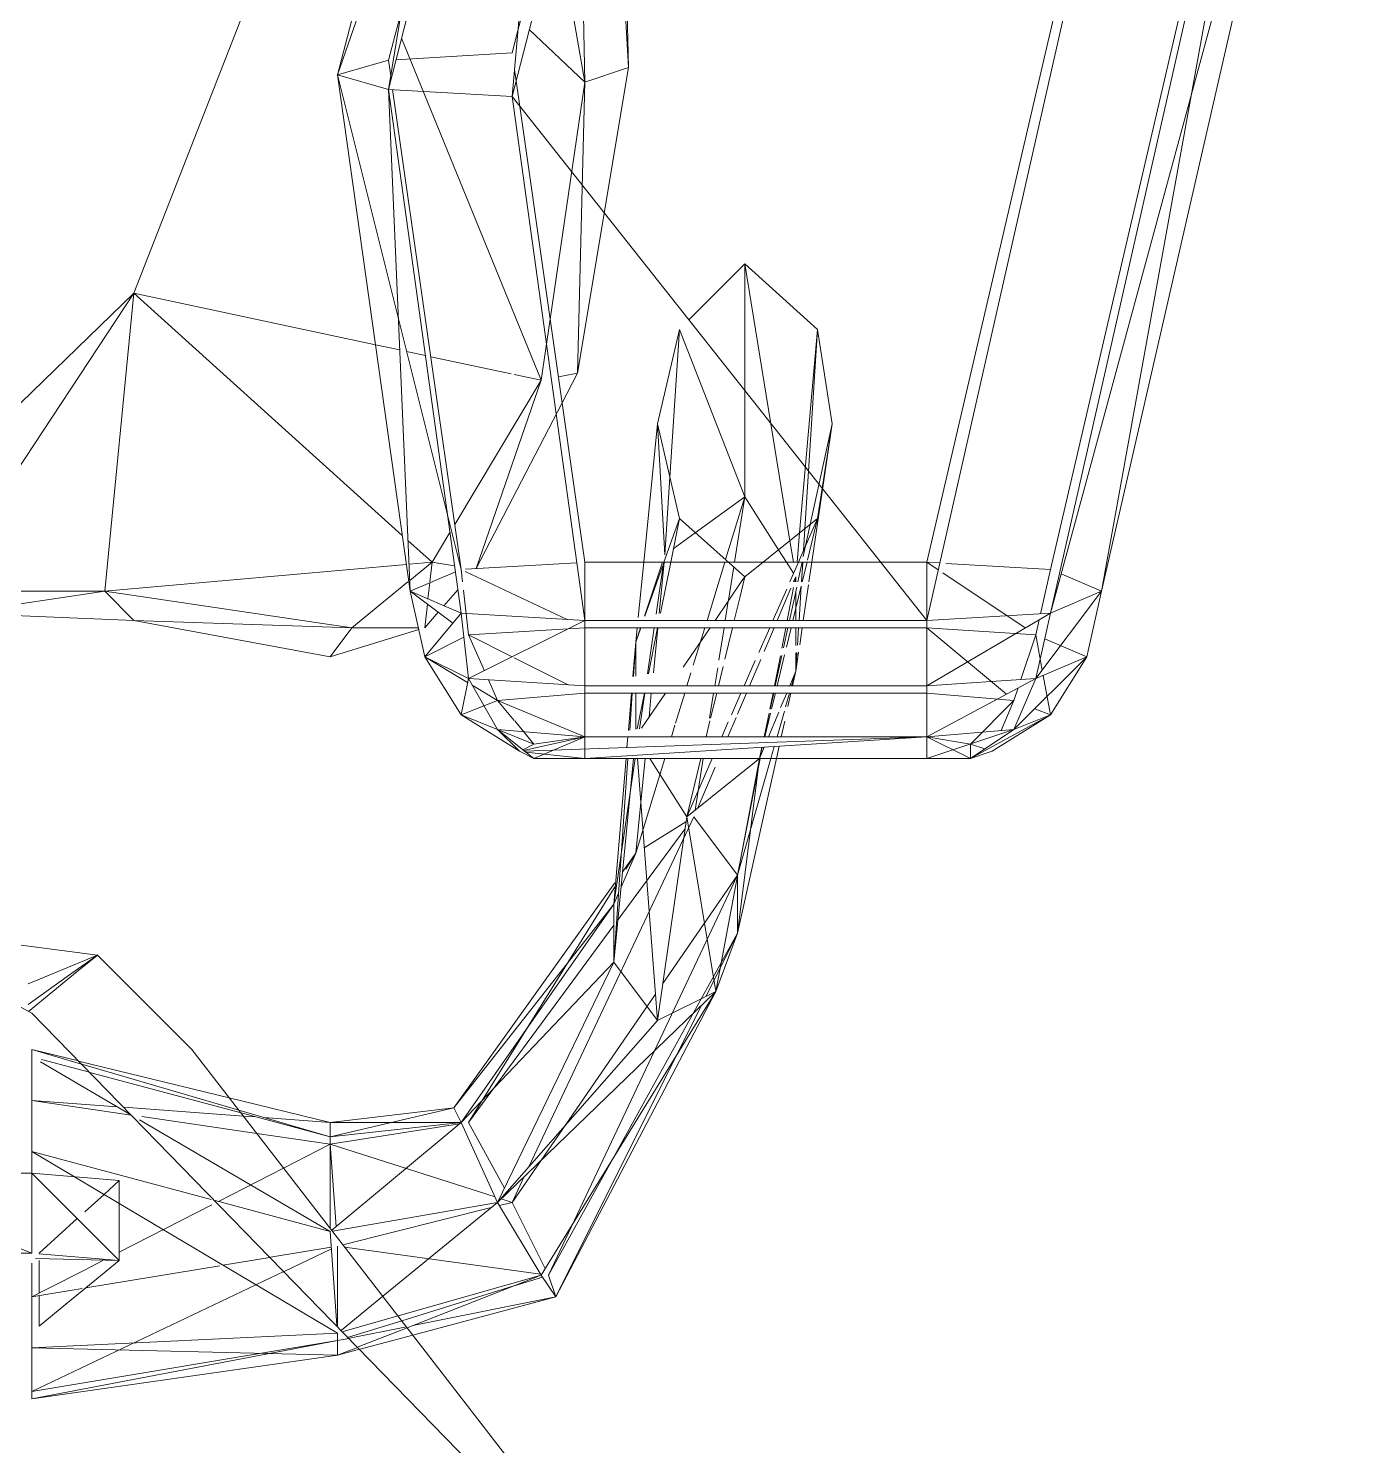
# Model space of a CAD drawing. Header units: millimetres. Extents: x -21051 to 202668, y -15646 to 13691.
# Drawn here: x -10433 to -10288.9, y -8531.9 to -8377.2 of the extents above; entities that cross this region are included whole.
import ezdxf

# ---------------------------------------------------------------- set-up
doc = ezdxf.new("R2010")
doc.units = ezdxf.units.MM
doc.layers.add('G-IMPT', color=8, linetype='Continuous', lineweight=5)
doc.layers.add('I-FURN', color=30, linetype='Continuous', lineweight=5)
doc.layers.get('0').off()
doc.layers.get('I-FURN').off()

# ---------------------------------------------------------------- blocks, each defined once
blk = doc.blocks.new('Aeron_Work_Chair_3485 - Aeron Work Chair_dwg-857507-00_Ground floor')
at = {"layer": 'G-IMPT'}
for p, q in [((-95.25, 305.59), (24.61, 338.14)), ((24.61, 338.14), (-92.87, 311.15)), ((23.81, 332.58), (-95.25, 305.59)), ((-92.87, 311.15), (25.05, 332.52)), ((25.12, 332.52), (-90.49, 305.59)), ((23.02, 319.09), (-96.04, 292.1)), ((23.62, 318.49), (-89.69, 292.1)), ((-92.87, 311.15), (-102.39, 304.01)), ((-92.87, 311.15), (-100.01, 309.56)), ((-95.25, 305.59), (-92.87, 311.15)), ((-92.87, 311.15), (-90.98, 306.75)), ((-107.95, 301.62), (-100.01, 309.56)), ((-100.01, 309.56), (-106.36, 305.59)), ((-102.39, 304.01), (-100.01, 309.56)), ((-100.01, 309.56), (-98.05, 304.97)), ((-111.13, 296.86), (-106.36, 305.59)), ((-106.36, 305.59), (-110.33, 299.24)), ((-107.95, 301.62), (-106.36, 305.59)), ((-106.36, 305.59), (-105.68, 303.89)), ((-106.36, 305.59), (-102.05, 304.81)), ((-95.25, 305.59), (-103.19, 292.1)), ((-95.25, 305.59), (-102.39, 304.01)), ((-101.46, 304.7), (-97.63, 304.01)), ((-96.04, 292.1), (-95.25, 305.59)), ((-90.49, 305.59), (-95.31, 304.52)), ((-90.49, 305.59), (-89.82, 294.2)), ((-108.74, 292.1), (-102.39, 304.01)), ((-102.39, 304.01), (-107.95, 301.62)), ((-103.19, 292.1), (-102.39, 304.01)), ((-97.63, 304.01), (-102.5, 302.38)), ((-95.97, 304.38), (-97.63, 304.01)), ((-96.84, 292.1), (-97.63, 304.01)), ((-107.95, 301.62), (-111.13, 292.1)), ((-107.95, 301.62), (-111.13, 296.86)), ((-104.78, 301.62), (-109.54, 296.86)), ((-108.74, 292.1), (-107.95, 301.62)), ((-104.78, 301.62), (-108.07, 300.21)), ((-103.42, 302.08), (-104.78, 301.62)), ((-103.98, 292.1), (-104.78, 301.62)), ((-90.86, 293.85), (-96.86, 302.85)), ((-96.84, 292.1), (-104.1, 300.81)), ((-111.13, 296.86), (-110.33, 299.24)), ((-110.07, 298.45), (-109.54, 296.86)), ((-111.13, 254.79), (-111.13, 296.86)), ((-111.13, 292.1), (-111.13, 296.86)), ((-111.13, 296.86), (-109.54, 296.86)), ((-108.74, 292.1), (-111.13, 296.86)), ((-108.74, 292.1), (-109.54, 296.86)), ((-89.69, 292.1), (-90.53, 293.35)), ((-89.78, 293.52), (-89.69, 292.1)), ((-111.13, 254.79), (-111.13, 292.1)), ((-111.13, 254.79), (-108.74, 292.1)), ((-108.74, 292.1), (-111.13, 292.1)), ((-108.74, 292.1), (-110.31, 248.22)), ((-103.98, 292.1), (-108.74, 292.1)), ((-108.74, 254.79), (-108.74, 292.1)), ((-108.74, 292.1), (-103.19, 292.1)), ((-108.74, 292.1), (-108.74, 254.79)), ((-103.98, 292.1), (-103.98, 254.79)), ((-103.19, 292.1), (-96.84, 292.1)), ((-96.04, 292.1), (-103.19, 292.1)), ((-103.19, 292.1), (-103.19, 254.79)), ((-96.84, 254.79), (-96.84, 292.1)), ((-89.69, 292.1), (-96.04, 292.1)), ((-38.89, 246.86), (-96.04, 292.1)), ((-96.04, 292.1), (-96.04, 254.79)), ((-89.69, 292.1), (-89.69, 275.76)), ((-74.61, 281.78), (-89.69, 279.56)), ((-74.61, 281.78), (-89.09, 278.63)), ((-74.61, 281.78), (-84.93, 280.19)), ((-74.61, 281.78), (-64.29, 280.19)), ((-84.93, 280.19), (-91.28, 272.26)), ((-84.93, 280.19), (-89.69, 278.1)), ((-89.47, 279.09), (-84.93, 280.19)), ((-64.29, 280.19), (-86.5, 278.23)), ((-86.04, 278.81), (-64.29, 280.19)), ((-64.29, 280.19), (-57.15, 272.26)), ((-96.84, 278.51), (-98.7, 278.24)), ((-92.16, 279.2), (-96.04, 278.63)), ((-96.04, 278.17), (-92.32, 278.41)), ((-96.04, 277.5), (-92.32, 278.4)), ((-89.69, 279.56), (-91.85, 279.25)), ((-91.85, 278.52), (-89.69, 279.04)), ((-91.85, 278.44), (-89.69, 278.57)), ((-89.69, 278.5), (-91.85, 278.03)), ((-88.44, 278.65), (-86.04, 278.81)), ((-103.98, 276.82), (-105.56, 276.16)), ((-103.98, 277.13), (-105.48, 276.7)), ((-103.98, 277.28), (-105.44, 276.96)), ((-101.6, 277.81), (-103.19, 277.46)), ((-101.6, 277.81), (-103.19, 277.36)), ((-101.6, 277.81), (-103.19, 277.15)), ((-99.51, 278.12), (-101.6, 277.81)), ((-101.6, 277.81), (-99.55, 277.94)), ((-101.6, 277.81), (-99.57, 277.81)), ((-96.84, 276.95), (-99.04, 276.47)), ((-98.98, 276.79), (-96.84, 277.31)), ((-98.78, 277.81), (-96.84, 277.81)), ((-98.74, 277.99), (-96.84, 278.12)), ((-92.41, 277.91), (-96.04, 277.12)), ((-96.04, 277.81), (-94.75, 277.81)), ((-92.47, 277.58), (-96.04, 276.88)), ((-92.53, 277.28), (-96.04, 275.79)), ((-92.62, 276.82), (-96.04, 275.32)), ((-94.75, 277.81), (-92.87, 277.81)), ((-89.69, 278.1), (-91.85, 277.16)), ((-91.28, 277.81), (-91.85, 277.57)), ((-91.28, 277.81), (-91.85, 277.7)), ((-91.85, 277.81), (-91.28, 277.81)), ((-90.9, 277.57), (-89.69, 276.8)), ((-86.5, 278.23), (-89.69, 277.95)), ((-89.69, 277.55), (-87.35, 277.17)), ((-87.35, 277.17), (-57.15, 272.26)), ((-111.13, 275.7), (-130.18, 271.46)), ((-109.77, 276), (-111.13, 275.7)), ((-109.81, 275.47), (-111.13, 275.09)), ((-107.03, 276.61), (-108.74, 276.22)), ((-105.96, 276.57), (-108.74, 275.77)), ((-106.04, 275.96), (-108.74, 274.84)), ((-103.98, 275.33), (-105.74, 274.99)), ((-103.98, 275.4), (-105.73, 275.02)), ((-105.71, 275.16), (-103.98, 275.58)), ((-103.19, 275.77), (-99.81, 276.59)), ((-99.86, 276.29), (-103.19, 275.57)), ((-99.9, 276.13), (-103.19, 275.49)), ((-96.84, 275.46), (-99.44, 274.35)), ((-96.84, 276.73), (-99.07, 276.29)), ((-89.69, 276.8), (-88.34, 275.94)), ((-89.69, 275.76), (-89.69, 274.24)), ((-88.34, 275.94), (-82.55, 272.26)), ((-111.13, 273.84), (-136.52, 269.08)), ((-111.13, 273.84), (-130.18, 271.46)), ((-111.13, 275.09), (-123.83, 271.46)), ((-111.13, 273.94), (-123.83, 271.46)), ((-111.13, 273.84), (-117.47, 265.91)), ((-109.88, 274.36), (-111.13, 273.84)), ((-111.13, 273.84), (-109.89, 274.14)), ((-109.89, 274.11), (-111.13, 273.84)), ((-108.74, 274.42), (-106.16, 275.05)), ((-106.17, 274.92), (-108.74, 274.36)), ((-106.78, 274.79), (-108.74, 274.41)), ((-100.31, 273.98), (-103.19, 272.76)), ((-96.84, 274.97), (-99.55, 273.77)), ((-89.69, 274.24), (-89.69, 270.47)), ((-103.98, 272.42), (-106.26, 271.46)), ((-100.42, 273.39), (-103.19, 272.18)), ((-93.6, 271.69), (-91.28, 272.26)), ((-91.85, 271.87), (-91.28, 272.26)), ((-84.93, 265.11), (-91.28, 272.26)), ((-82.55, 272.26), (-89.69, 271.12)), ((-82.55, 272.26), (-89.41, 270.16)), ((-86.48, 266.85), (-82.55, 272.26)), ((-82.55, 272.26), (-57.15, 272.26)), ((-64.29, 265.11), (-82.55, 272.26)), ((-63.26, 266.15), (-57.15, 272.26)), ((-123.83, 271.46), (-167.48, 250.83)), ((-130.18, 271.46), (-167.48, 250.83)), ((-130.18, 271.46), (-137.05, 268.02)), ((-130.18, 271.46), (-136.52, 269.08)), ((-123.83, 271.46), (-135.66, 263.31)), ((-130.18, 271.46), (-123.83, 271.46)), ((-123.83, 271.46), (-117.47, 266.7)), ((-106.64, 271.3), (-108.74, 270.4)), ((-103.98, 271.83), (-106.36, 270.79)), ((-100.26, 270.08), (-96.84, 270.91)), ((-96.04, 269.01), (-91.85, 271.87)), ((-96.04, 271.1), (-93.6, 271.69)), ((-90.2, 271.04), (-93.84, 270.46)), ((-136.52, 269.08), (-169.86, 251.62)), ((-136.52, 269.08), (-167.48, 250.03)), ((-136.52, 269.08), (-159.54, 245.27)), ((-136.52, 269.08), (-139.7, 262.73)), ((-136.52, 269.08), (-117.47, 265.91)), ((-107.12, 270.45), (-108.74, 269.74)), ((-106.7, 268.52), (-103.98, 269.18)), ((-103.19, 269.37), (-101.09, 269.88)), ((-101.21, 269.29), (-103.19, 268.97)), ((-96.84, 269.98), (-100.39, 269.42)), ((-93.94, 270.44), (-96.04, 270.11)), ((-89.69, 270.07), (-96.04, 268.13)), ((-89.69, 270.47), (-89.69, 268.81)), ((-138.01, 267.54), (-169.86, 251.62)), ((-111.13, 268.69), (-117.47, 265.91)), ((-111.13, 267.71), (-116.75, 266.82)), ((-112.06, 269), (-116.51, 267.11)), ((-108.74, 268.02), (-107, 268.45)), ((-103.98, 268.85), (-106.72, 268.41)), ((-101.13, 265.54), (-96.84, 268.47)), ((-96.84, 267.88), (-100.92, 266.63)), ((-89.69, 268.81), (-89.69, 254.79)), ((-117.47, 266.7), (-155.66, 248.69)), ((-117.47, 265.91), (-111.13, 267.45)), ((-101.76, 266.37), (-103.19, 265.94)), ((-88.22, 264.45), (-86.48, 266.85)), ((-117.47, 265.91), (-139.7, 262.73)), ((-118.81, 265.72), (-128.69, 258.42)), ((-118.02, 265.83), (-120.86, 261.28)), ((-111.13, 261.87), (-117.47, 265.91)), ((-107.49, 264.62), (-108.74, 264.24)), ((-103.98, 265.7), (-107.27, 264.69)), ((-84.93, 265.11), (-89.69, 263.43)), ((-84.93, 265.11), (-89.69, 264.16)), ((-84.93, 265.11), (-74.61, 262.73)), ((-80.42, 264.07), (-64.29, 265.11)), ((-74.61, 262.73), (-64.29, 265.11)), ((-142.87, 211.93), (-209.55, 263.52)), ((-111.13, 263.51), (-121.44, 260.35)), ((-107.82, 260.98), (-103.98, 263.6)), ((-95.59, 261.29), (-89.69, 263.26)), ((-90.13, 263.28), (-95.58, 261.35)), ((-89.8, 263.39), (-95.35, 262.59)), ((-89.69, 263.45), (-95.28, 262.9)), ((-89.69, 264.16), (-95.26, 263.05)), ((-88.9, 263.52), (-80.42, 264.07)), ((-74.61, 262.73), (-88.9, 263.52)), ((-139.7, 262.73), (-159.54, 245.27)), ((-136.82, 262.51), (-159.54, 246.86)), ((-111.13, 260.53), (-139.7, 262.73)), ((-133.35, 257.97), (-139.7, 262.73)), ((-111.13, 261.36), (-121.44, 260.35)), ((-103.98, 262.05), (-106.62, 261.8)), ((-96.84, 262.37), (-101.88, 261.63)), ((-96.84, 262.73), (-101.86, 261.73)), ((-96.84, 262.75), (-101.76, 262.27)), ((-89.69, 261.22), (-74.61, 262.73)), ((-38.89, 246.86), (23.02, 262.73)), ((-31.67, 247.5), (24.52, 262.29)), ((-111.13, 260.12), (-133.35, 257.97)), ((-111.13, 260.28), (-127, 257.97)), ((-125.15, 258.76), (-121.44, 260.35)), ((-121.44, 260.35), (-123.43, 258.93)), ((-121.44, 260.35), (-123.17, 259.27)), ((-103.98, 259.89), (-108.04, 259.55)), ((-103.98, 259.97), (-108.01, 259.7)), ((-107.92, 260.35), (-103.98, 260.35)), ((-103.98, 261.3), (-107.89, 260.52)), ((-103.98, 261.33), (-107.86, 260.76)), ((-98.42, 260.35), (-102.18, 260.04)), ((-98.42, 260.35), (-102.17, 260.09)), ((-102.12, 260.35), (-98.42, 260.35)), ((-96.84, 260.91), (-98.42, 260.35)), ((-98.42, 260.35), (-96.84, 260.88)), ((-98.42, 260.35), (-96.84, 260.51)), ((-95.72, 260.62), (-89.69, 261.22)), ((-111.13, 259.48), (-133.35, 257.97)), ((-111.13, 259.29), (-127, 257.97)), ((-127, 257.97), (-125.8, 258.48)), ((-108.74, 259.49), (-109.91, 259.39)), ((-35.72, 259.56), (-69.06, 254)), ((-35.72, 259.56), (-37.31, 254.79)), ((2.37, 258.6), (-35.72, 259.56)), ((2.3, 257.42), (-35.72, 259.56)), ((-133.35, 257.97), (-159.54, 245.27)), ((-125.01, 258.13), (-150.81, 242.09)), ((-129.3, 257.97), (-150.81, 242.09)), ((-133.35, 257.97), (-150.81, 241.3)), ((-127, 257.97), (-150.81, 241.3)), ((-124.66, 258.05), (-149.23, 240.51)), ((-127, 257.97), (-149.23, 240.51)), ((-133.35, 257.97), (-127, 257.97)), ((84.93, 257.97), (-38.89, 246.86)), ((-138.91, 194.47), (-200.82, 254.79)), ((-200.82, 254.79), (-138.91, 194.47)), ((-111.13, 254.79), (-111.13, 249.24)), ((-111.13, 254.79), (-110.41, 248.34)), ((-108.74, 254.79), (-111.13, 254.79)), ((-108.74, 254.79), (-111.13, 249.24)), ((-108.74, 254.79), (-110.23, 248.12)), ((-108.74, 254.79), (-109.54, 249.24)), ((-103.98, 254.79), (-108.74, 254.79)), ((-108.74, 254.79), (-104.78, 245.27)), ((-107.95, 245.27), (-108.74, 254.79)), ((-103.19, 254.79), (-108.74, 254.79)), ((-103.98, 254.79), (-104.78, 245.27)), ((-103.19, 254.79), (-96.84, 254.79)), ((-96.04, 254.79), (-103.19, 254.79)), ((-102.39, 242.09), (-103.19, 254.79)), ((-96.04, 254.79), (-102.39, 242.09)), ((-96.84, 254.79), (-97.63, 242.09)), ((-89.69, 254.79), (-96.04, 254.79)), ((-38.89, 246.86), (-96.04, 254.79)), ((-96.04, 254.79), (-95.25, 241.3)), ((-90.46, 241.77), (-89.75, 253.92)), ((-37.19, 247.29), (-89.69, 254.79)), ((-69.06, 254), (-72.31, 252.31)), ((-69.48, 251.91), (-69.06, 254)), ((-37.31, 254.79), (-69.06, 254)), ((-37.31, 254.79), (-63.18, 251.01)), ((-37.31, 254.79), (-19.86, 251.74)), ((-37.31, 254.79), (-31.57, 248.73)), ((-9.92, 254.29), (-37.31, 254.79)), ((-103.07, 252.98), (-100.12, 247.08)), ((-90.7, 241.75), (-95.93, 252.87)), ((-72.31, 252.31), (-90.39, 242.94)), ((-169.86, 251.62), (-174.02, 236.03)), ((-169.86, 251.62), (-172.98, 236.04)), ((-167.48, 250.83), (-169.86, 251.62)), ((-169.86, 251.62), (-167.48, 250.03)), ((-63.18, 251.01), (-69.85, 250.03)), ((-173.22, 235.42), (-167.48, 250.03)), ((-171.94, 234.42), (-167.48, 250.03)), ((-167.69, 250.17), (-168.64, 247.08)), ((-167.48, 250.03), (-159.54, 245.27)), ((-167.36, 249.96), (-164.42, 228.6)), ((-166.77, 250.47), (-159.54, 246.86)), ((-110.33, 247.65), (-111.13, 249.24)), ((-107.95, 245.27), (-111.13, 249.24)), ((-109.54, 249.24), (-110.15, 248.02)), ((-109.54, 249.24), (-107.95, 245.27)), ((-109.54, 249.24), (-107.02, 247.14)), ((-69.85, 250.03), (-90.39, 242.92)), ((-85.57, 240.6), (-69.85, 250.03)), ((-32.5, 234.8), (-69.85, 250.03)), ((-69.22, 247.08), (-69.85, 250.03)), ((-38.1, 233.36), (23.81, 249.24)), ((-156.72, 248.19), (-159.54, 246.86)), ((-110.33, 247.65), (-106.36, 241.3)), ((-107.95, 245.27), (-110.33, 247.65)), ((-36.51, 227.81), (23.89, 248.71)), ((-34.93, 233.36), (23.87, 248.83)), ((-34.13, 246.86), (-31.67, 247.5)), ((-168.65, 247.05), (-172.45, 234.82)), ((-159.54, 246.86), (-159.89, 245.48)), ((-159.54, 246.86), (-159.16, 245.66)), ((-158, 246.02), (-150.81, 242.09)), ((-106.95, 247.08), (-104.78, 245.27)), ((-100.01, 246.86), (-97.63, 242.09)), ((-67.27, 237.98), (-69.15, 246.75)), ((-38.89, 246.86), (-38.1, 233.36)), ((-35.97, 247.12), (-37.19, 247.29)), ((-34.88, 234.19), (-34.13, 246.86)), ((-169.78, 232.75), (-159.54, 245.27)), ((-160.12, 244.57), (-164.16, 228.4)), ((-162.68, 227.25), (-159.54, 245.27)), ((-150.81, 241.3), (-159.54, 245.27)), ((-158.95, 245), (-153.19, 227.01)), ((-107.95, 245.27), (-106.36, 241.3)), ((-107.95, 245.27), (-102.39, 242.09)), ((-107.95, 245.27), (-106.36, 241.3)), ((-104.78, 245.27), (-106.36, 241.3)), ((-104.78, 245.27), (-102.53, 244.27)), ((-103.12, 242.51), (-104.78, 245.27)), ((-101.53, 243.83), (-97.63, 242.09)), ((-38.1, 233.36), (24.61, 243.68)), ((-36.51, 227.81), (24.61, 243.68)), ((-162.58, 227.18), (-150.81, 241.3)), ((-152.4, 227.01), (-150.81, 241.3)), ((-150.81, 241.3), (-150.81, 227.01)), ((-149.23, 240.51), (-150.81, 241.3)), ((-102.39, 242.09), (-106.36, 241.3)), ((-100.01, 237.33), (-106.36, 241.3)), ((-100.01, 237.33), (-102.82, 242.01)), ((-102.39, 242.09), (-95.25, 241.3)), ((-102.39, 242.09), (-100.01, 237.33)), ((-100.01, 237.33), (-97.88, 241.59)), ((-95.25, 241.3), (-100.01, 237.33)), ((-92.73, 241.55), (-97.63, 242.09)), ((-38.1, 233.36), (-95.25, 241.3)), ((-95.25, 241.3), (-92.87, 235.74)), ((-90.49, 241.3), (-91.85, 241.45)), ((-38.13, 233.82), (-90.49, 241.3)), ((-36.51, 227.81), (-90.49, 241.3)), ((-150.97, 241.11), (-153.19, 227.01)), ((-149.23, 240.51), (-152.4, 227.01)), ((-149.23, 240.51), (-150.81, 227.01)), ((-92.87, 235.74), (-96.35, 240.38)), ((-92.71, 240.95), (-94.45, 239.42)), ((-92.87, 235.74), (-90.76, 240.68)), ((-89.69, 238.12), (-90.1, 240.59)), ((-89.69, 238.12), (-86.44, 240.08)), ((-95.16, 238.8), (-96.84, 237.33)), ((-100.01, 237.33), (-92.87, 235.74)), ((-100.01, 227.01), (-97.04, 236.67)), ((-94.27, 237.62), (-96.84, 237.33)), ((-96.84, 229.39), (-96.84, 236.63)), ((-91.96, 237.87), (-93.7, 237.68)), ((-89.69, 238.12), (-91.85, 237.89)), ((-91.68, 235.69), (-89.69, 238.12)), ((-89.92, 235.62), (-89.69, 238.12)), ((-87.33, 235.5), (-89.69, 238.12)), ((-66.7, 235.35), (-67.14, 237.4)), ((-174.02, 236.03), (-175.55, 230.29)), ((-175.32, 230.07), (-173.22, 235.42)), ((-173.12, 235.33), (-174.36, 229.13)), ((-96.84, 229.39), (-91.85, 235.49)), ((-36.51, 227.81), (-92.87, 235.74)), ((-38.1, 233.36), (-92.87, 235.74)), ((-92.87, 202.41), (-89.94, 235.33)), ((-172.45, 234.82), (-174.25, 229.02)), ((-173.65, 228.43), (-171.94, 234.42)), ((-60.33, 205.58), (-86.77, 234.88)), ((-65.98, 231.96), (-66.54, 234.6)), ((-34.93, 233.36), (-36.62, 233.61)), ((-173.47, 228.25), (-169.78, 232.75)), ((-38.1, 233.36), (-36.51, 227.81)), ((-36.51, 227.81), (-34.93, 233.36)), ((-60.33, 205.58), (-65.98, 231.96)), ((-175.57, 230.2), (-176.21, 227.81)), ((-176.21, 227.81), (-175.36, 229.98)), ((-174.38, 229.03), (-174.63, 227.81)), ((-96.84, 229.39), (-100.01, 227.01)), ((-96.84, 229.39), (-96.04, 205.58)), ((-96.84, 229.39), (-92.87, 202.41)), ((-176.21, 227.81), (-180.97, 194.47)), ((-180.97, 194.47), (-174.63, 227.81)), ((-180.18, 194.47), (-174.63, 227.81)), ((-176.21, 227.81), (-174.63, 227.81)), ((-173.83, 227.81), (-176.21, 227.81)), ((-175.42, 194.47), (-176.21, 227.81)), ((-173.83, 227.81), (-175.42, 194.47)), ((-159.66, 203.99), (-173.83, 227.81)), ((-164.31, 227.81), (-173.01, 227.81)), ((-162.72, 227.01), (-172.95, 227.74)), ((-162.18, 227.65), (-153.19, 227.01)), ((-164.62, 227.15), (-167.07, 222)), ((-165.53, 220.49), (-164.42, 227.13)), ((-159.35, 214.45), (-162.72, 227.01)), ((-162.72, 227.01), (-150.53, 206.19)), ((-162.36, 227.01), (-152.4, 227.01)), ((-155.8, 221.93), (-153.19, 227.01)), ((-153.19, 227.01), (-152.02, 219.01)), ((-152.4, 227.01), (-150.81, 227.01)), ((-149.79, 217.28), (-152.4, 227.01)), ((-152.4, 227.01), (-150.81, 227.01)), ((-152.4, 227.01), (-149.48, 217.04)), ((-150.81, 227.01), (-148.12, 215.99)), ((-150.28, 219.78), (-150.81, 227.01)), ((-100.01, 227.01), (-96.04, 205.58)), ((-9.53, 225.42), (-60.33, 205.58)), ((-9.53, 225.42), (-60.33, 205.58)), ((-167.1, 221.94), (-180.18, 194.47)), ((-159.44, 214.81), (-155.8, 221.93)), ((-166.39, 215.3), (-165.54, 220.42)), ((-152.02, 219.01), (-150.18, 206.45)), ((-150.12, 217.54), (-150.22, 218.88)), ((-149.17, 204.5), (-150.12, 217.54)), ((-145.36, 200.78), (-149.79, 217.28)), ((-149.48, 217.04), (-144.47, 199.9)), ((-168.88, 200.34), (-166.45, 214.96)), ((-148.12, 215.99), (-144.12, 199.56)), ((-164.98, 203.99), (-159.8, 214.11)), ((-153.99, 194.47), (-159.24, 214.03)), ((-142.87, 211.93), (-132.56, 201.61)), ((-150.02, 205.29), (-148.43, 194.47)), ((-149.99, 205.27), (-144.21, 195.4)), ((-96.04, 205.58), (-95.25, 186.53)), ((-96.04, 205.58), (-92.87, 202.41)), ((-92.87, 202.41), (-60.33, 205.58)), ((-92.87, 184.15), (-60.33, 205.58)), ((-85.72, 179.39), (-60.33, 205.58)), ((-60.33, 205.58), (-85.72, 179.39)), ((-165.89, 203.99), (-168.22, 201.15)), ((-165.89, 203.99), (-157.16, 203.99)), ((-165.89, 203.99), (-165.66, 194.84)), ((-165.89, 203.99), (-165.16, 195.22)), ((-165.89, 203.99), (-156.37, 194.47)), ((-156.76, 199.12), (-159.66, 203.99)), ((-157.16, 203.99), (-158.67, 202.34)), ((-157.16, 203.99), (-156.37, 194.47)), ((-148.43, 194.47), (-149.11, 203.77)), ((-168.22, 201.15), (-170.66, 198.17)), ((-166.93, 200.19), (-165.89, 202.22)), ((-158.67, 202.34), (-160.59, 200.23)), ((-135.71, 194.05), (-132.56, 201.61)), ((-132.56, 201.61), (-134.55, 198.83)), ((-134.36, 199.41), (-132.56, 201.61)), ((-132.56, 201.61), (-129.38, 177.01)), ((-92.87, 202.41), (-95.25, 186.53)), ((-92.87, 202.41), (-92.87, 184.15)), ((-169.86, 194.47), (-168.95, 199.96)), ((-168.95, 196.25), (-166.93, 200.19)), ((-143.95, 195.53), (-145.35, 200.75)), ((-144.46, 199.88), (-142.87, 194.47)), ((-144.11, 199.54), (-142.87, 194.47)), ((-170.66, 198.17), (-173.04, 195.26)), ((-161.32, 199.42), (-165.1, 195.26)), ((-153.99, 194.47), (-156.76, 199.12)), ((-138.71, 194.11), (-134.36, 199.41)), ((-134.55, 198.83), (-137.97, 194.05)), ((-169.73, 195.26), (-173.04, 195.26)), ((-169.86, 194.47), (-168.95, 196.25)), ((-165.89, 195.26), (-169.46, 195.26)), ((-180.97, 194.47), (-180.18, 194.47)), ((-175.42, 194.47), (-180.97, 194.47)), ((-169.86, 194.47), (-180.18, 194.47)), ((-166.16, 194.47), (-175.42, 194.47)), ((-169.86, 194.47), (-166.16, 194.47)), ((-165.1, 194.47), (-156.37, 194.47)), ((-156.37, 194.47), (-165.1, 194.47)), ((-165.1, 172.24), (-165.1, 194.47)), ((-165.1, 194.47), (-156.37, 172.24)), ((-165.1, 194.47), (-156.37, 194.47)), ((-156.37, 194.47), (-148.43, 194.47)), ((-153.99, 194.47), (-156.37, 194.47)), ((-156.37, 172.24), (-156.37, 194.47)), ((-153.99, 194.47), (-143.67, 194.47)), ((-148.43, 194.47), (-143.67, 194.47)), ((-143.67, 194.47), (-142.87, 194.47)), ((-138.91, 194.47), (-129.38, 177.01)), ((-138.91, 194.47), (-129.38, 177.01))]:
    blk.add_line(p, q, dxfattribs=at)
blk = doc.blocks.new('Aeron_Work_Chair_3485 - Aeron_Work_Chair_3485-1032145-00_Ground floor')
at = {"extrusion": (0, 0, -1), "zscale": -1, "rotation": 180}
blk.add_blockref('Aeron_Work_Chair_3485 - Aeron Work Chair_dwg-857507-00_Ground floor', (5.18, -12.1), dxfattribs=at)

msp = doc.modelspace()

# ---------------------------------------------------------------- block references
at = {"layer": 'I-FURN', "color": 254, "rotation": 89.99999999999991}
msp.add_blockref('Aeron_Work_Chair_3485 - Aeron_Work_Chair_3485-1032145-00_Ground floor', (-10639.14, -8340.62), dxfattribs=at)

doc.saveas('drawing.dxf')
